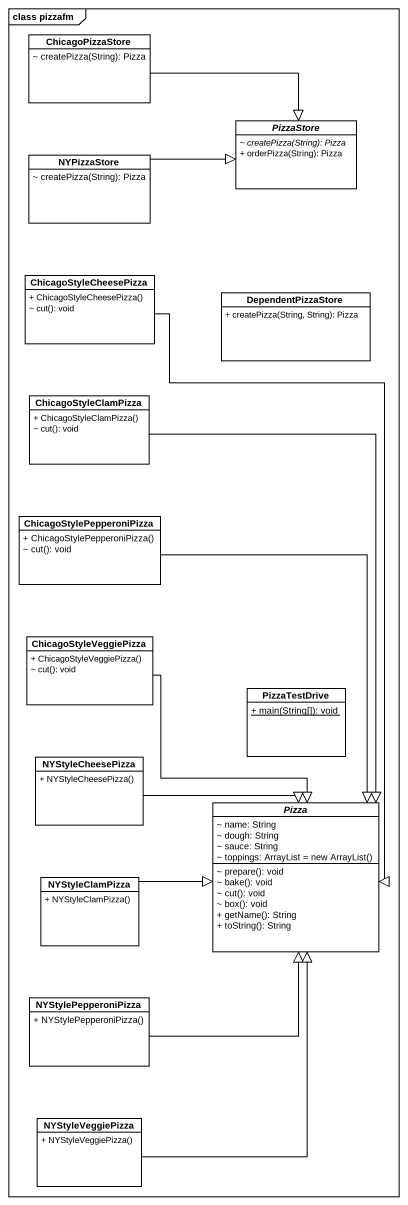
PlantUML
@startuml
mainframe class pizzafm
hide circle
hide empty members
skinparam classAttributeIconSize 0
class ChicagoPizzaStore {
  ~ createPizza(String): Pizza
}
abstract class PizzaStore {
  {abstract} ~ createPizza(String): Pizza
  + orderPizza(String): Pizza
}
class NYPizzaStore {
  ~ createPizza(String): Pizza
}
class ChicagoStyleCheesePizza {
  + ChicagoStyleCheesePizza()
  ~ cut(): void
}
class DependentPizzaStore {
  + createPizza(String, String): Pizza
}
class ChicagoStyleClamPizza {
  + ChicagoStyleClamPizza()
  ~ cut(): void
}
class ChicagoStylePepperoniPizza {
  + ChicagoStylePepperoniPizza()
  ~ cut(): void
}
class ChicagoStyleVeggiePizza {
  + ChicagoStyleVeggiePizza()
  ~ cut(): void
}
class PizzaTestDrive {
  {static} + main(String[]): void
}
class NYStyleCheesePizza {
  + NYStyleCheesePizza()
}
abstract class Pizza {
  ~ name: String
  ~ dough: String
  ~ sauce: String
  {field} ~ toppings: ArrayList = new ArrayList()
  ~ prepare(): void
  ~ bake(): void
  ~ cut(): void
  ~ box(): void
  + getName(): String
  + toString(): String
}
class NYStyleClamPizza {
  + NYStyleClamPizza()
}
class NYStylePepperoniPizza {
  + NYStylePepperoniPizza()
}
class NYStyleVeggiePizza {
  + NYStyleVeggiePizza()
}
ChicagoPizzaStore -right-|> PizzaStore
NYPizzaStore -right-|> PizzaStore
ChicagoStyleCheesePizza --|> Pizza
ChicagoStyleClamPizza --|> Pizza
ChicagoStylePepperoniPizza --|> Pizza
ChicagoStyleVeggiePizza --|> Pizza
NYStyleCheesePizza -right-|> Pizza
NYStyleClamPizza -right-|> Pizza
NYStylePepperoniPizza -up-|> Pizza
NYStyleVeggiePizza -up-|> Pizza
@enduml
